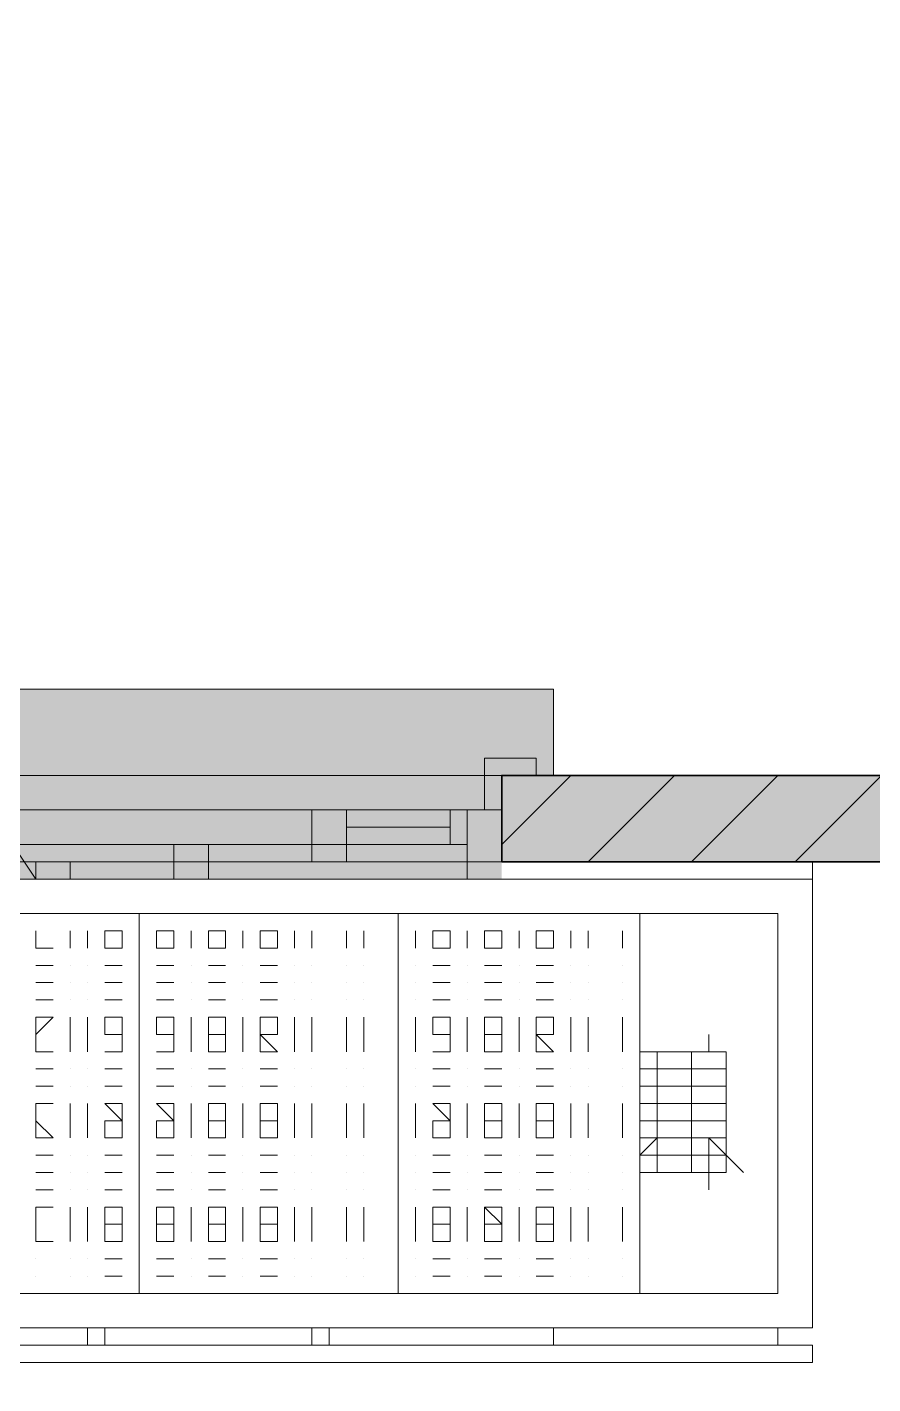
# Model space of a CAD drawing. Header units: millimetres. Extents: x 10281558 to 12820273, y 3651177 to 5996333.
# Drawn here: x 11196805 to 11347611, y 5398517 to 5640401 of the extents above; entities that cross this region are included whole.
import ezdxf

# ---------------------------------------------------------------- set-up
doc = ezdxf.new("R2010")
doc.units = ezdxf.units.MM
doc.layers.add('PDF_Geometry', color=7, linetype='Continuous', true_color=0x029e21)
doc.layers.add('PDF_Solid Fills', color=7, linetype='Continuous', true_color=0xffffff)

msp = doc.modelspace()

# ---------------------------------------------------------------- linework, layer by layer
at = {"layer": 'PDF_Geometry', "color": 123, "lineweight": 18, "true_color": 0x70cdbd}
msp.add_lwpolyline([(11364538, 5762431), (11989304, 5762431), (11989304, 5506984), (12303225, 5506984), (12303225, 4912995), (11989304, 4912995), (11989304, 4448268), (11792333, 4448268), (11792333, 4232831), (11383004, 4232831), (11383004, 4448268), (10869034, 4448268), (10869034, 5137665), (10733616, 5137665), (10733616, 5506984), (11364538, 5506984)], close=True, dxfattribs=at)
at = {"layer": 'PDF_Geometry', "color": 123, "lineweight": 20, "true_color": 0x70cdbd}
for points in [[(11364538, 5550072), (11364538, 5506984), (11333761, 5506984)], [(11232198, 5506984), (11201421, 5506984)], [(11299907, 5506984), (11269130, 5506984)]]:
    msp.add_lwpolyline(points, dxfattribs=at)
at = {"layer": 'PDF_Geometry', "color": 7, "lineweight": 35}
msp.add_lwpolyline([(11287596, 5506984), (11281441, 5506984), (11290674, 5506984), (11281441, 5506984), (11281441, 5500829), (11281441, 5506984), (11281441, 5500829), (11281441, 5491596), (11281441, 5500829), (11281441, 5491596), (11379926, 5491596), (11379926, 5506984), (11379926, 5528528), (11370693, 5528528), (11379926, 5528528), (11370693, 5528528), (11364538, 5528528), (11370693, 5528528), (11364538, 5528528), (11364538, 5506984), (11281441, 5506984), (11281441, 5500829), (11281441, 5506984)], dxfattribs=at)
at = {"layer": 'PDF_Geometry', "color": 30, "lineweight": 18, "true_color": 0xff6600}
for points in [[(11290674, 5506984), (11290674, 5522373), (11106014, 5522373), (11106014, 5506984)], [(11210654, 5506984), (11189111, 5506984)], [(11250664, 5506984), (11232198, 5506984)], [(11281441, 5506984), (11278363, 5506984), (11278363, 5500829), (11281441, 5500829), (11281441, 5506984), (11269130, 5506984)], [(11229120, 5500829), (11198344, 5500829), (11170645, 5500829)], [(11253742, 5500829), (11222965, 5500829)], [(11275285, 5500829), (11247586, 5500829)], [(11281441, 5491596), (11115247, 5491596)], [(11170645, 5488518), (11198344, 5488518), (11229120, 5488518)], [(11222965, 5488518), (11253742, 5488518)], [(11247586, 5488518), (11275285, 5488518)]]:
    msp.add_lwpolyline(points, dxfattribs=at)
msp.add_lwpolyline([(11278363, 5506984), (11287596, 5506984), (11287596, 5510062), (11278363, 5510062)], close=True, dxfattribs=at)
at = {"layer": 'PDF_Geometry', "color": 132, "lineweight": 18, "true_color": 0x00bfbf}
for points in [[(11216810, 5506984), (11198344, 5506984)], [(11250664, 5506984), (11229120, 5506984)], [(11281441, 5506984), (11259897, 5506984)], [(11312217, 5506984), (11293751, 5506984)], [(11346072, 5506984), (11324528, 5506984)], [(11229120, 5491596), (11207577, 5491596)], [(11259897, 5491596), (11238353, 5491596)], [(11290674, 5491596), (11269130, 5491596)], [(11324528, 5491596), (11302984, 5491596)], [(11355305, 5491596), (11333761, 5491596)]]:
    msp.add_lwpolyline(points, dxfattribs=at)
at = {"layer": 'PDF_Geometry', "color": 11, "lineweight": 13, "true_color": 0xfd8279}
for points in [[(11281441, 5494674), (11293751, 5506984)], [(11296829, 5491596), (11312217, 5506984)], [(11315295, 5491596), (11330683, 5506984)], [(11333761, 5491596), (11349149, 5506984)]]:
    msp.add_lwpolyline(points, dxfattribs=at)
at = {"layer": 'PDF_Geometry', "color": 30, "lineweight": 20, "true_color": 0xff6600}
for points in [[(11247586, 5494674), (11253742, 5494674), (11253742, 5500829), (11247586, 5500829)], [(11275285, 5500829), (11272208, 5500829), (11272208, 5494674), (11275285, 5494674)], [(11222965, 5491596), (11229120, 5491596), (11229120, 5494674), (11222965, 5494674)], [(11198344, 5491596), (11195266, 5491596), (11195266, 5488518), (11198344, 5488518)], [(11198344, 5488518), (11204499, 5488518), (11204499, 5491596), (11198344, 5491596)]]:
    msp.add_lwpolyline(points, close=True, dxfattribs=at)
for points in [[(11272208, 5500829), (11253742, 5500829)], [(11281441, 5500829), (11275285, 5500829), (11275285, 5488518), (11281441, 5488518)], [(11272208, 5497751), (11253742, 5497751)], [(11229120, 5494674), (11247586, 5494674), (11229120, 5494674)], [(11253742, 5494674), (11253742, 5491596), (11247586, 5491596), (11247586, 5494674), (11253742, 5494674), (11272208, 5494674)], [(11204499, 5491596), (11222965, 5491596), (11204499, 5491596)], [(11229120, 5491596), (11229120, 5488518), (11222965, 5488518), (11222965, 5491596), (11229120, 5491596), (11247586, 5491596)], [(11204499, 5488518), (11222965, 5488518)]]:
    msp.add_lwpolyline(points, dxfattribs=at)
at = {"layer": 'PDF_Geometry', "color": 23, "lineweight": 20, "true_color": 0xbf8080}
msp.add_lwpolyline([(11198344, 5488518), (11192188, 5497751)], dxfattribs=at)
at = {"layer": 'PDF_Geometry', "color": 7, "lineweight": 0, "true_color": 0xffffff}
for points in [[(11198344, 5494674), (11170645, 5494674), (11198344, 5494674)], [(11229120, 5494674), (11198344, 5494674), (11229120, 5494674)], [(11253742, 5494674), (11222965, 5494674), (11253742, 5494674)], [(11275285, 5494674), (11247586, 5494674), (11275285, 5494674)]]:
    msp.add_lwpolyline(points, dxfattribs=at)
at = {"layer": 'PDF_Geometry', "lineweight": 20}
for points in [[(11121402, 5491596), (11336839, 5491596), (11336839, 5488518), (11121402, 5488518)], [(11336839, 5408499), (11121402, 5408499), (11121402, 5488518), (11336839, 5488518)], [(11330683, 5482363), (11127558, 5482363), (11127558, 5414654), (11330683, 5414654)], [(11173723, 5482363), (11216810, 5482363), (11216810, 5414654), (11173723, 5414654)], [(11216810, 5482363), (11262975, 5482363), (11262975, 5414654), (11216810, 5414654)], [(11262975, 5482363), (11306062, 5482363), (11306062, 5414654), (11262975, 5414654)], [(11330683, 5414654), (11306062, 5414654), (11306062, 5482363), (11330683, 5482363)], [(11201421, 5476208), (11198344, 5476208), (11198344, 5479285), (11198344, 5476208)], [(11213732, 5479285), (11210654, 5479285), (11210654, 5476208), (11213732, 5476208)], [(11222965, 5476208), (11222965, 5479285), (11219887, 5479285), (11219887, 5476208)], [(11232198, 5476208), (11232198, 5479285), (11229120, 5479285), (11229120, 5476208)], [(11238353, 5476208), (11241431, 5476208), (11241431, 5479285), (11238353, 5479285)], [(11272208, 5476208), (11272208, 5479285), (11269130, 5479285), (11269130, 5476208)], [(11278363, 5479285), (11278363, 5476208), (11281441, 5476208), (11281441, 5479285)], [(11290674, 5476208), (11290674, 5479285), (11287596, 5479285), (11287596, 5476208)], [(11201421, 5463897), (11198344, 5463897), (11198344, 5460819)], [(11213732, 5463897), (11210654, 5463897), (11210654, 5460819), (11213732, 5460819)], [(11222965, 5463897), (11219887, 5463897), (11219887, 5460819), (11222965, 5460819)], [(11232198, 5463897), (11229120, 5463897), (11229120, 5460819), (11232198, 5460819)], [(11238353, 5460819), (11241431, 5460819), (11241431, 5463897), (11238353, 5463897)], [(11272208, 5460819), (11272208, 5463897), (11269130, 5463897), (11269130, 5460819)], [(11278363, 5460819), (11281441, 5460819), (11281441, 5463897), (11278363, 5463897)], [(11290674, 5463897), (11287596, 5463897), (11287596, 5460819), (11290674, 5460819)], [(11201421, 5457742), (11198344, 5457742), (11198344, 5460819), (11198344, 5457742)], [(11213732, 5457742), (11213732, 5460819), (11213732, 5457742), (11210654, 5457742)], [(11222965, 5457742), (11222965, 5460819), (11222965, 5457742), (11219887, 5457742)], [(11232198, 5457742), (11232198, 5460819), (11229120, 5460819), (11229120, 5457742)], [(11238353, 5457742), (11241431, 5457742), (11238353, 5460819)], [(11272208, 5457742), (11272208, 5460819), (11272208, 5457742), (11269130, 5457742)], [(11278363, 5457742), (11281441, 5457742), (11281441, 5460819), (11278363, 5460819)], [(11290674, 5457742), (11287596, 5460819), (11287596, 5457742)], [(11306062, 5457742), (11309140, 5457742), (11315295, 5457742), (11321450, 5457742), (11315295, 5457742), (11309140, 5457742), (11315295, 5457742), (11309140, 5457742)], [(11321450, 5454664), (11315295, 5454664), (11309140, 5454664), (11306062, 5454664), (11309140, 5454664), (11315295, 5454664), (11309140, 5454664), (11306062, 5454664), (11309140, 5454664), (11315295, 5454664)], [(11321450, 5454664), (11315295, 5454664), (11321450, 5454664), (11315295, 5454664), (11309140, 5454664), (11306062, 5454664), (11309140, 5454664), (11315295, 5454664), (11321450, 5454664), (11315295, 5454664)], [(11309140, 5454664), (11315295, 5454664), (11321450, 5454664), (11315295, 5454664)], [(11201421, 5448509), (11198344, 5448509), (11198344, 5445431), (11198344, 5448509)], [(11213732, 5448509), (11210654, 5448509), (11213732, 5445431)], [(11222965, 5448509), (11219887, 5448509), (11222965, 5445431)], [(11232198, 5448509), (11229120, 5448509), (11229120, 5445431), (11232198, 5445431)], [(11238353, 5445431), (11241431, 5445431), (11241431, 5448509), (11238353, 5448509)], [(11272208, 5445431), (11272208, 5448509), (11269130, 5448509)], [(11278363, 5448509), (11278363, 5445431), (11281441, 5445431), (11281441, 5448509)], [(11290674, 5448509), (11287596, 5448509), (11287596, 5445431), (11290674, 5445431)], [(11201421, 5442353), (11198344, 5445431), (11198344, 5442353)], [(11210654, 5445431), (11210654, 5442353), (11213732, 5442353), (11213732, 5445431)], [(11222965, 5442353), (11222965, 5445431), (11219887, 5445431), (11219887, 5442353)], [(11232198, 5442353), (11232198, 5445431), (11229120, 5445431), (11229120, 5442353)], [(11238353, 5442353), (11241431, 5442353), (11241431, 5445431), (11238353, 5445431)], [(11272208, 5442353), (11272208, 5445431), (11269130, 5445431), (11269130, 5442353)], [(11278363, 5442353), (11281441, 5442353), (11281441, 5445431), (11278363, 5445431)], [(11290674, 5442353), (11290674, 5445431), (11287596, 5445431), (11287596, 5442353)], [(11309140, 5442353), (11315295, 5442353), (11309140, 5442353), (11306062, 5442353), (11306062, 5439276)], [(11306062, 5439276), (11309140, 5439276), (11315295, 5439276), (11321450, 5439276), (11315295, 5439276), (11321450, 5439276), (11315295, 5439276), (11321450, 5439276), (11321450, 5442353), (11315295, 5442353), (11315295, 5439276), (11309140, 5439276)], [(11321450, 5436198), (11315295, 5436198), (11309140, 5436198), (11309140, 5439276), (11315295, 5439276), (11315295, 5436198), (11309140, 5436198), (11306062, 5436198), (11306062, 5439276), (11309140, 5439276), (11306062, 5439276), (11309140, 5439276), (11315295, 5439276), (11321450, 5439276), (11315295, 5439276), (11309140, 5439276), (11315295, 5439276), (11321450, 5439276), (11321450, 5442353), (11315295, 5442353), (11309140, 5442353), (11309140, 5439276), (11306062, 5439276), (11309140, 5439276), (11315295, 5439276), (11309140, 5439276), (11306062, 5439276), (11309140, 5439276), (11315295, 5439276), (11321450, 5439276), (11315295, 5439276), (11321450, 5439276), (11315295, 5439276), (11309140, 5439276), (11315295, 5439276), (11321450, 5439276), (11315295, 5439276), (11309140, 5439276), (11306062, 5439276), (11309140, 5439276), (11315295, 5439276), (11309140, 5439276), (11315295, 5439276), (11321450, 5439276)], [(11306062, 5439276), (11309140, 5439276), (11315295, 5439276), (11321450, 5439276), (11315295, 5439276), (11309140, 5439276)], [(11309140, 5439276), (11306062, 5439276), (11309140, 5439276), (11315295, 5439276), (11321450, 5439276), (11315295, 5439276), (11321450, 5439276), (11315295, 5439276)], [(11306062, 5439276), (11309140, 5439276), (11315295, 5439276), (11309140, 5439276), (11306062, 5439276), (11309140, 5439276)], [(11198344, 5426965), (11198344, 5430043), (11201421, 5430043), (11198344, 5430043)], [(11213732, 5426965), (11213732, 5430043), (11210654, 5430043), (11210654, 5426965)], [(11222965, 5430043), (11219887, 5430043), (11219887, 5426965), (11222965, 5426965)], [(11229120, 5430043), (11229120, 5426965), (11232198, 5426965), (11232198, 5430043)], [(11238353, 5426965), (11241431, 5426965), (11241431, 5430043), (11238353, 5430043)], [(11272208, 5426965), (11272208, 5430043), (11269130, 5430043), (11269130, 5426965)], [(11281441, 5430043), (11278363, 5430043), (11278363, 5426965), (11281441, 5426965)], [(11287596, 5426965), (11290674, 5426965), (11290674, 5430043), (11287596, 5430043)], [(11198344, 5423887), (11201421, 5423887), (11198344, 5423887), (11198344, 5426965)], [(11210654, 5423887), (11213732, 5423887), (11213732, 5426965), (11210654, 5426965)], [(11222965, 5423887), (11222965, 5426965), (11219887, 5426965), (11219887, 5423887)], [(11232198, 5423887), (11232198, 5426965), (11229120, 5426965), (11229120, 5423887)], [(11238353, 5423887), (11241431, 5423887), (11241431, 5426965), (11238353, 5426965)], [(11272208, 5423887), (11272208, 5426965), (11269130, 5426965), (11269130, 5423887)], [(11281441, 5426965), (11278363, 5426965), (11278363, 5423887), (11281441, 5423887)], [(11287596, 5423887), (11290674, 5423887), (11290674, 5426965), (11287596, 5426965)], [(11207577, 5408499), (11207577, 5405422), (11207577, 5408499), (11207577, 5405422), (11207577, 5408499), (11207577, 5405422), (11207577, 5408499), (11207577, 5405422), (11207577, 5408499), (11207577, 5405422)], [(11250664, 5405422), (11250664, 5408499), (11250664, 5405422), (11250664, 5408499), (11250664, 5405422), (11250664, 5408499), (11250664, 5405422), (11250664, 5408499)], [(11121402, 5402344), (11336839, 5402344), (11336839, 5405422), (11121402, 5405422)]]:
    msp.add_lwpolyline(points, close=True, dxfattribs=at)
for points in [[(11207577, 5488518), (11207577, 5488518)], [(11207577, 5488518), (11207577, 5488518)], [(11210654, 5488518), (11210654, 5488518)], [(11247586, 5488518), (11247586, 5488518)], [(11247586, 5488518), (11247586, 5488518)], [(11250664, 5488518), (11250664, 5488518)], [(11250664, 5488518), (11250664, 5488518)], [(11250664, 5488518), (11250664, 5488518)], [(11290674, 5488518), (11290674, 5488518)], [(11330683, 5488518), (11330683, 5488518)], [(11204499, 5476208), (11204499, 5479285), (11204499, 5476208)], [(11207577, 5476208), (11207577, 5479285), (11207577, 5476208)], [(11216810, 5479285), (11216810, 5479285)], [(11226043, 5476208), (11226043, 5479285), (11226043, 5476208)], [(11235276, 5479285), (11235276, 5476208), (11235276, 5479285)], [(11244509, 5476208), (11244509, 5479285), (11244509, 5476208)], [(11247586, 5476208), (11247586, 5479285), (11247586, 5476208)], [(11253742, 5476208), (11253742, 5479285), (11253742, 5476208)], [(11256819, 5479285), (11256819, 5476208), (11256819, 5479285)], [(11262975, 5479285), (11262975, 5479285)], [(11266052, 5476208), (11266052, 5479285), (11266052, 5476208)], [(11275285, 5476208), (11275285, 5479285), (11275285, 5476208)], [(11284518, 5476208), (11284518, 5479285), (11284518, 5476208)], [(11293751, 5476208), (11293751, 5479285), (11293751, 5476208)], [(11296829, 5476208), (11296829, 5479285), (11296829, 5476208)], [(11302984, 5479285), (11302984, 5476208), (11302984, 5479285)], [(11306062, 5479285), (11306062, 5479285)], [(11306062, 5476208), (11306062, 5476208)], [(11198344, 5473130), (11201421, 5473130), (11198344, 5473130)], [(11204499, 5473130), (11204499, 5473130)], [(11207577, 5473130), (11207577, 5473130)], [(11213732, 5473130), (11210654, 5473130), (11213732, 5473130)], [(11222965, 5473130), (11219887, 5473130), (11222965, 5473130)], [(11226043, 5473130), (11226043, 5473130)], [(11226043, 5473130), (11226043, 5473130)], [(11232198, 5473130), (11229120, 5473130), (11232198, 5473130)], [(11229120, 5473130), (11232198, 5473130)], [(11235276, 5473130), (11235276, 5473130)], [(11235276, 5473130), (11235276, 5473130)], [(11238353, 5473130), (11241431, 5473130), (11238353, 5473130)], [(11244509, 5473130), (11244509, 5473130)], [(11247586, 5473130), (11247586, 5473130)], [(11253742, 5473130), (11253742, 5473130)], [(11256819, 5473130), (11256819, 5473130)], [(11266052, 5473130), (11266052, 5473130)], [(11272208, 5473130), (11269130, 5473130), (11272208, 5473130)], [(11275285, 5473130), (11275285, 5473130)], [(11278363, 5473130), (11281441, 5473130), (11278363, 5473130)], [(11284518, 5473130), (11284518, 5473130)], [(11287596, 5473130), (11290674, 5473130), (11287596, 5473130)], [(11293751, 5473130), (11293751, 5473130)], [(11296829, 5473130), (11296829, 5473130)], [(11302984, 5473130), (11302984, 5473130)], [(11201421, 5470052), (11198344, 5470052), (11201421, 5470052)], [(11204499, 5470052), (11204499, 5470052)], [(11207577, 5470052), (11207577, 5470052)], [(11213732, 5470052), (11210654, 5470052), (11213732, 5470052)], [(11216810, 5470052), (11216810, 5470052)], [(11222965, 5470052), (11219887, 5470052), (11222965, 5470052)], [(11226043, 5470052), (11226043, 5470052)], [(11232198, 5470052), (11229120, 5470052), (11232198, 5470052)], [(11235276, 5470052), (11235276, 5470052)], [(11238353, 5470052), (11241431, 5470052), (11238353, 5470052)], [(11244509, 5470052), (11244509, 5470052)], [(11244509, 5470052), (11244509, 5470052)], [(11247586, 5470052), (11247586, 5470052)], [(11253742, 5470052), (11253742, 5470052)], [(11256819, 5470052), (11256819, 5470052)], [(11266052, 5470052), (11266052, 5470052)], [(11272208, 5470052), (11269130, 5470052), (11272208, 5470052)], [(11275285, 5470052), (11275285, 5470052)], [(11281441, 5470052), (11278363, 5470052), (11281441, 5470052)], [(11284518, 5470052), (11284518, 5470052)], [(11290674, 5470052), (11287596, 5470052), (11290674, 5470052)], [(11290674, 5470052), (11287596, 5470052)], [(11293751, 5470052), (11293751, 5470052)], [(11296829, 5470052), (11296829, 5470052)], [(11302984, 5470052), (11302984, 5470052)], [(11201421, 5466975), (11198344, 5466975), (11201421, 5466975)], [(11204499, 5466975), (11204499, 5466975)], [(11207577, 5466975), (11207577, 5466975)], [(11213732, 5466975), (11210654, 5466975), (11213732, 5466975)], [(11222965, 5466975), (11219887, 5466975), (11222965, 5466975)], [(11226043, 5466975), (11226043, 5466975)], [(11232198, 5466975), (11229120, 5466975), (11232198, 5466975)], [(11235276, 5466975), (11235276, 5466975)], [(11238353, 5466975), (11241431, 5466975), (11238353, 5466975)], [(11244509, 5466975), (11244509, 5466975)], [(11247586, 5466975), (11247586, 5466975)], [(11247586, 5466975), (11247586, 5466975)], [(11253742, 5466975), (11253742, 5466975)], [(11256819, 5466975), (11256819, 5466975)], [(11266052, 5466975), (11266052, 5466975)], [(11272208, 5466975), (11269130, 5466975), (11272208, 5466975)], [(11275285, 5466975), (11275285, 5466975)], [(11281441, 5466975), (11278363, 5466975), (11281441, 5466975)], [(11281441, 5466975), (11278363, 5466975)], [(11284518, 5466975), (11284518, 5466975)], [(11290674, 5466975), (11287596, 5466975), (11290674, 5466975)], [(11293751, 5466975), (11293751, 5466975)], [(11296829, 5466975), (11296829, 5466975)], [(11302984, 5466975), (11302984, 5466975)], [(11204499, 5463897), (11204499, 5460819), (11204499, 5463897)], [(11207577, 5463897), (11207577, 5460819), (11207577, 5463897)], [(11207577, 5463897), (11207577, 5463897)], [(11226043, 5460819), (11226043, 5463897), (11226043, 5460819)], [(11235276, 5460819), (11235276, 5463897), (11235276, 5460819)], [(11244509, 5463897), (11244509, 5460819), (11244509, 5463897)], [(11247586, 5463897), (11247586, 5460819), (11247586, 5463897)], [(11253742, 5463897), (11253742, 5460819), (11253742, 5463897)], [(11256819, 5463897), (11256819, 5460819), (11256819, 5463897)], [(11266052, 5463897), (11266052, 5460819), (11266052, 5463897)], [(11272208, 5463897), (11269130, 5463897)], [(11275285, 5463897), (11275285, 5460819), (11275285, 5463897)], [(11284518, 5460819), (11284518, 5463897), (11284518, 5460819)], [(11293751, 5463897), (11293751, 5460819), (11293751, 5463897)], [(11296829, 5463897), (11296829, 5460819), (11296829, 5463897)], [(11302984, 5463897), (11302984, 5460819), (11302984, 5463897)], [(11204499, 5457742), (11204499, 5460819), (11204499, 5457742)], [(11207577, 5457742), (11207577, 5460819), (11207577, 5457742)], [(11226043, 5457742), (11226043, 5460819), (11226043, 5457742)], [(11235276, 5457742), (11235276, 5460819), (11235276, 5457742)], [(11244509, 5457742), (11244509, 5460819), (11244509, 5457742)], [(11247586, 5457742), (11247586, 5460819), (11247586, 5457742)], [(11253742, 5457742), (11253742, 5460819), (11253742, 5457742)], [(11253742, 5460819), (11253742, 5457742)], [(11256819, 5457742), (11256819, 5460819), (11256819, 5457742)], [(11262975, 5460819), (11262975, 5460819)], [(11266052, 5457742), (11266052, 5460819), (11266052, 5457742)], [(11275285, 5457742), (11275285, 5460819), (11275285, 5457742)], [(11284518, 5457742), (11284518, 5460819), (11284518, 5457742)], [(11293751, 5457742), (11293751, 5460819), (11293751, 5457742)], [(11296829, 5457742), (11296829, 5460819), (11296829, 5457742)], [(11302984, 5457742), (11302984, 5460819), (11302984, 5457742)], [(11318373, 5457742), (11318373, 5460819), (11318373, 5457742)], [(11198344, 5457742), (11198344, 5457742)], [(11309140, 5454664), (11306062, 5454664), (11309140, 5454664), (11315295, 5454664), (11309140, 5454664), (11315295, 5454664), (11321450, 5454664), (11315295, 5454664), (11309140, 5454664), (11306062, 5454664), (11309140, 5454664), (11315295, 5454664), (11321450, 5454664), (11315295, 5454664), (11309140, 5454664), (11315295, 5454664), (11321450, 5454664), (11321450, 5457742), (11315295, 5457742), (11309140, 5457742), (11306062, 5457742), (11309140, 5457742), (11315295, 5457742), (11321450, 5457742), (11315295, 5457742), (11309140, 5457742), (11315295, 5457742), (11321450, 5457742), (11315295, 5457742), (11315295, 5454664), (11309140, 5454664), (11306062, 5454664), (11309140, 5454664), (11309140, 5457742), (11315295, 5457742), (11321450, 5457742), (11315295, 5457742), (11309140, 5457742), (11315295, 5457742), (11321450, 5457742), (11315295, 5457742), (11309140, 5457742), (11306062, 5457742), (11309140, 5457742), (11306062, 5457742), (11306062, 5454664), (11309140, 5454664), (11306062, 5454664), (11309140, 5454664), (11315295, 5454664), (11321450, 5454664), (11321450, 5451586), (11315295, 5451586), (11321450, 5451586), (11321450, 5454664), (11315295, 5454664), (11321450, 5454664), (11315295, 5454664), (11309140, 5454664), (11306062, 5454664), (11309140, 5454664), (11315295, 5454664), (11309140, 5454664), (11306062, 5454664), (11309140, 5454664), (11315295, 5454664), (11315295, 5451586), (11309140, 5451586), (11309140, 5454664), (11306062, 5454664), (11306062, 5451586), (11309140, 5451586), (11315295, 5451586), (11315295, 5448509), (11321450, 5448509), (11321450, 5451586), (11315295, 5451586), (11309140, 5451586), (11306062, 5451586), (11309140, 5451586), (11309140, 5448509), (11315295, 5448509), (11321450, 5448509), (11321450, 5451586), (11315295, 5451586), (11309140, 5451586), (11306062, 5451586), (11306062, 5448509), (11309140, 5448509), (11315295, 5448509), (11321450, 5448509), (11321450, 5445431), (11321450, 5448509)], [(11306062, 5457742), (11309140, 5457742), (11306062, 5457742)], [(11306062, 5457742), (11309140, 5457742), (11306062, 5457742)], [(11306062, 5457742), (11309140, 5457742), (11306062, 5457742)], [(11315295, 5457742), (11309140, 5457742), (11315295, 5457742)], [(11321450, 5457742), (11315295, 5457742), (11321450, 5457742)], [(11315295, 5457742), (11321450, 5457742), (11321450, 5454664)], [(11321450, 5457742), (11321450, 5457742)], [(11321450, 5457742), (11321450, 5457742)], [(11321450, 5457742), (11321450, 5457742)], [(11321450, 5457742), (11321450, 5457742)], [(11321450, 5457742), (11321450, 5457742)], [(11201421, 5454664), (11198344, 5454664), (11201421, 5454664)], [(11204499, 5454664), (11204499, 5454664)], [(11204499, 5454664), (11204499, 5454664)], [(11207577, 5454664), (11207577, 5454664)], [(11207577, 5454664), (11207577, 5454664)], [(11213732, 5454664), (11210654, 5454664), (11213732, 5454664)], [(11222965, 5454664), (11219887, 5454664), (11222965, 5454664)], [(11226043, 5454664), (11226043, 5454664)], [(11232198, 5454664), (11229120, 5454664), (11232198, 5454664)], [(11235276, 5454664), (11235276, 5454664)], [(11238353, 5454664), (11241431, 5454664), (11238353, 5454664)], [(11244509, 5454664), (11244509, 5454664)], [(11247586, 5454664), (11247586, 5454664)], [(11247586, 5454664), (11247586, 5454664)], [(11253742, 5454664), (11253742, 5454664)], [(11256819, 5454664), (11256819, 5454664)], [(11266052, 5454664), (11266052, 5454664)], [(11272208, 5454664), (11269130, 5454664), (11272208, 5454664)], [(11275285, 5454664), (11275285, 5454664)], [(11278363, 5454664), (11281441, 5454664), (11278363, 5454664)], [(11284518, 5454664), (11284518, 5454664)], [(11290674, 5454664), (11287596, 5454664), (11290674, 5454664)], [(11293751, 5454664), (11293751, 5454664)], [(11296829, 5454664), (11296829, 5454664)], [(11302984, 5454664), (11302984, 5454664)], [(11306062, 5454664), (11309140, 5454664), (11306062, 5454664)], [(11306062, 5454664), (11306062, 5454664)], [(11306062, 5454664), (11306062, 5454664)], [(11306062, 5454664), (11309140, 5454664), (11306062, 5454664)], [(11306062, 5454664), (11306062, 5454664)], [(11306062, 5454664), (11306062, 5454664)], [(11306062, 5454664), (11306062, 5454664)], [(11309140, 5454664), (11315295, 5454664), (11309140, 5454664)], [(11309140, 5454664), (11315295, 5454664), (11309140, 5454664)], [(11321450, 5454664), (11315295, 5454664), (11321450, 5454664)], [(11315295, 5454664), (11321450, 5454664), (11315295, 5454664)], [(11315295, 5454664), (11321450, 5454664), (11315295, 5454664)], [(11321450, 5454664), (11321450, 5454664)], [(11321450, 5454664), (11321450, 5454664)], [(11321450, 5454664), (11321450, 5454664)], [(11201421, 5451586), (11198344, 5451586), (11201421, 5451586)], [(11204499, 5451586), (11204499, 5451586)], [(11207577, 5451586), (11207577, 5451586)], [(11213732, 5451586), (11210654, 5451586), (11213732, 5451586)], [(11216810, 5451586), (11216810, 5451586)], [(11222965, 5451586), (11219887, 5451586), (11222965, 5451586)], [(11226043, 5451586), (11226043, 5451586)], [(11232198, 5451586), (11229120, 5451586), (11232198, 5451586)], [(11235276, 5451586), (11235276, 5451586)], [(11238353, 5451586), (11241431, 5451586), (11238353, 5451586)], [(11238353, 5451586), (11241431, 5451586)], [(11244509, 5451586), (11244509, 5451586)], [(11247586, 5451586), (11247586, 5451586)], [(11253742, 5451586), (11253742, 5451586)], [(11256819, 5451586), (11256819, 5451586)], [(11266052, 5451586), (11266052, 5451586)], [(11272208, 5451586), (11269130, 5451586), (11272208, 5451586)], [(11275285, 5451586), (11275285, 5451586)], [(11281441, 5451586), (11278363, 5451586), (11281441, 5451586)], [(11284518, 5451586), (11284518, 5451586)], [(11290674, 5451586), (11287596, 5451586), (11290674, 5451586)], [(11293751, 5451586), (11293751, 5451586)], [(11296829, 5451586), (11296829, 5451586)], [(11302984, 5451586), (11302984, 5451586)], [(11306062, 5451586), (11306062, 5451586)], [(11321450, 5451586), (11321450, 5451586)], [(11204499, 5448509), (11204499, 5445431), (11204499, 5448509)], [(11207577, 5448509), (11207577, 5445431), (11207577, 5448509)], [(11226043, 5445431), (11226043, 5448509), (11226043, 5445431)], [(11229120, 5448509), (11232198, 5448509)], [(11235276, 5448509), (11235276, 5445431), (11235276, 5448509)], [(11244509, 5448509), (11244509, 5445431), (11244509, 5448509)], [(11247586, 5448509), (11247586, 5445431), (11247586, 5448509)], [(11253742, 5448509), (11253742, 5445431), (11253742, 5448509)], [(11256819, 5448509), (11256819, 5445431), (11256819, 5448509)], [(11266052, 5448509), (11266052, 5445431), (11266052, 5448509)], [(11275285, 5448509), (11275285, 5445431), (11275285, 5448509)], [(11284518, 5445431), (11284518, 5448509), (11284518, 5445431)], [(11293751, 5448509), (11293751, 5445431), (11293751, 5448509)], [(11296829, 5448509), (11296829, 5445431), (11296829, 5448509)], [(11302984, 5448509), (11302984, 5445431), (11302984, 5448509)], [(11306062, 5439276), (11309140, 5439276), (11315295, 5439276), (11321450, 5439276), (11321450, 5442353), (11315295, 5442353), (11309140, 5442353), (11315295, 5442353), (11315295, 5445431), (11309140, 5445431), (11309140, 5442353), (11306062, 5442353), (11309140, 5442353), (11306062, 5442353), (11306062, 5445431), (11309140, 5445431), (11315295, 5445431), (11321450, 5445431), (11321450, 5442353), (11321450, 5445431), (11315295, 5445431), (11321450, 5445431), (11315295, 5445431), (11309140, 5445431), (11306062, 5445431), (11306062, 5448509), (11309140, 5448509), (11309140, 5445431), (11306062, 5445431), (11309140, 5445431), (11315295, 5445431), (11315295, 5448509), (11309140, 5448509), (11306062, 5448509), (11309140, 5448509)], [(11306062, 5448509), (11306062, 5448509)], [(11321450, 5448509), (11321450, 5448509)], [(11204499, 5442353), (11204499, 5445431), (11204499, 5442353)], [(11207577, 5442353), (11207577, 5445431), (11207577, 5442353)], [(11226043, 5442353), (11226043, 5445431), (11226043, 5442353)], [(11235276, 5442353), (11235276, 5445431), (11235276, 5442353)], [(11244509, 5442353), (11244509, 5445431), (11244509, 5442353)], [(11247586, 5442353), (11247586, 5445431), (11247586, 5442353)], [(11253742, 5442353), (11253742, 5445431), (11253742, 5442353)], [(11256819, 5445431), (11256819, 5442353), (11256819, 5445431)], [(11266052, 5442353), (11266052, 5445431), (11266052, 5442353)], [(11275285, 5442353), (11275285, 5445431), (11275285, 5442353)], [(11284518, 5442353), (11284518, 5445431), (11284518, 5442353)], [(11293751, 5442353), (11293751, 5445431), (11293751, 5442353)], [(11296829, 5442353), (11296829, 5445431), (11296829, 5442353)], [(11302984, 5445431), (11302984, 5442353), (11302984, 5445431)], [(11216810, 5442353), (11216810, 5442353)], [(11241431, 5442353), (11238353, 5442353)], [(11306062, 5442353), (11306062, 5442353)], [(11321450, 5442353), (11315295, 5442353), (11321450, 5442353)], [(11321450, 5442353), (11321450, 5442353)], [(11201421, 5439276), (11198344, 5439276), (11201421, 5439276)], [(11204499, 5439276), (11204499, 5439276)], [(11204499, 5439276), (11204499, 5439276)], [(11207577, 5439276), (11207577, 5439276)], [(11207577, 5439276), (11207577, 5439276)], [(11213732, 5439276), (11210654, 5439276), (11213732, 5439276)], [(11219887, 5439276), (11222965, 5439276), (11219887, 5439276)], [(11226043, 5439276), (11226043, 5439276)], [(11232198, 5439276), (11229120, 5439276), (11232198, 5439276)], [(11235276, 5439276), (11235276, 5439276)], [(11238353, 5439276), (11241431, 5439276), (11238353, 5439276)], [(11244509, 5439276), (11244509, 5439276)], [(11247586, 5439276), (11247586, 5439276)], [(11247586, 5439276), (11247586, 5439276)], [(11253742, 5439276), (11253742, 5439276)], [(11256819, 5439276), (11256819, 5439276)], [(11266052, 5439276), (11266052, 5439276)], [(11272208, 5439276), (11269130, 5439276), (11272208, 5439276)], [(11275285, 5439276), (11275285, 5439276)], [(11281441, 5439276), (11278363, 5439276), (11281441, 5439276)], [(11284518, 5439276), (11284518, 5439276)], [(11290674, 5439276), (11287596, 5439276), (11290674, 5439276)], [(11293751, 5439276), (11293751, 5439276)], [(11296829, 5439276), (11296829, 5439276)], [(11302984, 5439276), (11302984, 5439276)], [(11306062, 5439276), (11309140, 5439276), (11306062, 5439276)], [(11309140, 5439276), (11306062, 5439276), (11309140, 5439276)], [(11315295, 5436198), (11321450, 5436198), (11315295, 5436198), (11321450, 5436198), (11315295, 5436198), (11321450, 5436198), (11321450, 5439276), (11315295, 5439276), (11309140, 5439276), (11315295, 5439276), (11321450, 5439276), (11315295, 5439276), (11309140, 5439276), (11306062, 5439276), (11309140, 5439276), (11315295, 5439276), (11309140, 5439276), (11315295, 5439276), (11321450, 5439276), (11315295, 5439276), (11321450, 5439276)], [(11306062, 5439276), (11306062, 5439276)], [(11306062, 5439276), (11306062, 5439276)], [(11321450, 5439276), (11321450, 5439276)], [(11321450, 5439276), (11321450, 5439276)], [(11321450, 5439276), (11321450, 5439276)], [(11201421, 5436198), (11198344, 5436198), (11201421, 5436198)], [(11198344, 5436198), (11198344, 5436198)], [(11204499, 5436198), (11204499, 5436198)], [(11207577, 5436198), (11207577, 5436198)], [(11213732, 5436198), (11210654, 5436198), (11213732, 5436198)], [(11219887, 5436198), (11222965, 5436198), (11219887, 5436198)], [(11226043, 5436198), (11226043, 5436198)], [(11232198, 5436198), (11229120, 5436198), (11232198, 5436198)], [(11235276, 5436198), (11235276, 5436198)], [(11238353, 5436198), (11241431, 5436198), (11238353, 5436198)], [(11244509, 5436198), (11244509, 5436198)], [(11247586, 5436198), (11247586, 5436198)], [(11253742, 5436198), (11253742, 5436198)], [(11253742, 5436198), (11253742, 5436198)], [(11256819, 5436198), (11256819, 5436198)], [(11256819, 5436198), (11256819, 5436198)], [(11262975, 5436198), (11262975, 5436198)], [(11266052, 5436198), (11266052, 5436198)], [(11272208, 5436198), (11269130, 5436198), (11272208, 5436198)], [(11275285, 5436198), (11275285, 5436198)], [(11281441, 5436198), (11278363, 5436198), (11281441, 5436198)], [(11284518, 5436198), (11284518, 5436198)], [(11290674, 5436198), (11287596, 5436198), (11290674, 5436198)], [(11293751, 5436198), (11293751, 5436198)], [(11296829, 5436198), (11296829, 5436198)], [(11302984, 5436198), (11302984, 5436198)], [(11306062, 5436198), (11306062, 5436198)], [(11321450, 5436198), (11315295, 5436198), (11309140, 5436198), (11306062, 5436198), (11309140, 5436198), (11315295, 5436198), (11309140, 5436198), (11306062, 5436198), (11309140, 5436198), (11306062, 5436198), (11309140, 5436198), (11315295, 5436198), (11309140, 5436198), (11306062, 5436198), (11309140, 5436198), (11315295, 5436198), (11309140, 5436198)], [(11321450, 5436198), (11315295, 5436198), (11321450, 5436198)], [(11318373, 5436198), (11318373, 5436198)], [(11321450, 5436198), (11321450, 5436198)], [(11201421, 5433120), (11198344, 5433120), (11201421, 5433120)], [(11204499, 5433120), (11204499, 5433120)], [(11207577, 5433120), (11207577, 5433120)], [(11210654, 5433120), (11213732, 5433120), (11210654, 5433120)], [(11222965, 5433120), (11219887, 5433120), (11222965, 5433120)], [(11226043, 5433120), (11226043, 5433120)], [(11232198, 5433120), (11229120, 5433120), (11232198, 5433120)], [(11235276, 5433120), (11235276, 5433120)], [(11238353, 5433120), (11241431, 5433120), (11238353, 5433120)], [(11244509, 5433120), (11244509, 5433120)], [(11247586, 5433120), (11247586, 5433120)], [(11253742, 5433120), (11253742, 5433120)], [(11256819, 5433120), (11256819, 5433120)], [(11266052, 5433120), (11266052, 5433120)], [(11272208, 5433120), (11269130, 5433120), (11272208, 5433120)], [(11275285, 5433120), (11275285, 5433120)], [(11278363, 5433120), (11281441, 5433120), (11278363, 5433120)], [(11284518, 5433120), (11284518, 5433120)], [(11290674, 5433120), (11287596, 5433120), (11290674, 5433120)], [(11293751, 5433120), (11293751, 5433120)], [(11296829, 5433120), (11296829, 5433120)], [(11302984, 5433120), (11302984, 5433120)], [(11204499, 5430043), (11204499, 5426965), (11204499, 5430043)], [(11207577, 5426965), (11207577, 5430043), (11207577, 5426965)], [(11226043, 5426965), (11226043, 5430043), (11226043, 5426965)], [(11235276, 5430043), (11235276, 5426965), (11235276, 5430043)], [(11244509, 5426965), (11244509, 5430043), (11244509, 5426965)], [(11247586, 5426965), (11247586, 5430043)], [(11247586, 5430043), (11247586, 5426965), (11247586, 5430043)], [(11253742, 5426965), (11253742, 5430043), (11253742, 5426965)], [(11256819, 5426965), (11256819, 5430043), (11256819, 5426965)], [(11266052, 5430043), (11266052, 5426965), (11266052, 5430043)], [(11275285, 5430043), (11275285, 5426965), (11275285, 5430043)], [(11278363, 5430043), (11281441, 5426965)], [(11284518, 5426965), (11284518, 5430043), (11284518, 5426965)], [(11293751, 5430043), (11293751, 5426965), (11293751, 5430043)], [(11296829, 5426965), (11296829, 5430043), (11296829, 5426965)], [(11302984, 5426965), (11302984, 5430043), (11302984, 5426965)], [(11204499, 5426965), (11204499, 5423887), (11204499, 5426965)], [(11207577, 5426965), (11207577, 5423887), (11207577, 5426965)], [(11226043, 5423887), (11226043, 5426965), (11226043, 5423887)], [(11235276, 5426965), (11235276, 5423887), (11235276, 5426965)], [(11244509, 5423887), (11244509, 5426965), (11244509, 5423887)], [(11247586, 5426965), (11247586, 5423887), (11247586, 5426965)], [(11253742, 5426965), (11253742, 5423887), (11253742, 5426965)], [(11256819, 5423887), (11256819, 5426965), (11256819, 5423887)], [(11266052, 5423887), (11266052, 5426965), (11266052, 5423887)], [(11275285, 5423887), (11275285, 5426965), (11275285, 5423887)], [(11284518, 5423887), (11284518, 5426965), (11284518, 5423887)], [(11293751, 5426965), (11293751, 5423887), (11293751, 5426965)], [(11296829, 5426965), (11296829, 5423887), (11296829, 5426965)], [(11302984, 5423887), (11302984, 5426965), (11302984, 5423887)], [(11216810, 5423887), (11216810, 5423887)], [(11287596, 5423887), (11290674, 5423887)], [(11198344, 5420810), (11198344, 5420810)], [(11204499, 5420810), (11204499, 5420810)], [(11207577, 5420810), (11207577, 5420810)], [(11213732, 5420810), (11210654, 5420810), (11213732, 5420810)], [(11219887, 5420810), (11222965, 5420810)], [(11222965, 5420810), (11219887, 5420810), (11222965, 5420810)], [(11226043, 5420810), (11226043, 5420810)], [(11232198, 5420810), (11229120, 5420810), (11232198, 5420810)], [(11235276, 5420810), (11235276, 5420810)], [(11235276, 5420810), (11235276, 5420810)], [(11238353, 5420810), (11241431, 5420810), (11238353, 5420810)], [(11244509, 5420810), (11244509, 5420810)], [(11247586, 5420810), (11247586, 5420810)], [(11253742, 5420810), (11253742, 5420810)], [(11256819, 5420810), (11256819, 5420810)], [(11266052, 5420810), (11266052, 5420810)], [(11272208, 5420810), (11269130, 5420810), (11272208, 5420810)], [(11275285, 5420810), (11275285, 5420810)], [(11278363, 5420810), (11281441, 5420810), (11278363, 5420810)], [(11284518, 5420810), (11284518, 5420810)], [(11287596, 5420810), (11290674, 5420810), (11287596, 5420810)], [(11293751, 5420810), (11293751, 5420810)], [(11296829, 5420810), (11296829, 5420810)], [(11296829, 5420810), (11296829, 5420810)], [(11302984, 5420810), (11302984, 5420810)], [(11198344, 5417732), (11198344, 5417732)], [(11204499, 5417732), (11204499, 5417732)], [(11207577, 5417732), (11207577, 5417732)], [(11210654, 5417732), (11213732, 5417732), (11210654, 5417732)], [(11222965, 5417732), (11219887, 5417732), (11222965, 5417732)], [(11226043, 5417732), (11226043, 5417732)], [(11232198, 5417732), (11229120, 5417732), (11232198, 5417732)], [(11235276, 5417732), (11235276, 5417732)], [(11238353, 5417732), (11241431, 5417732), (11238353, 5417732)], [(11244509, 5417732), (11244509, 5417732)], [(11247586, 5417732), (11247586, 5417732)], [(11253742, 5417732), (11253742, 5417732)], [(11256819, 5417732), (11256819, 5417732)], [(11266052, 5417732), (11266052, 5417732)], [(11272208, 5417732), (11269130, 5417732), (11272208, 5417732)], [(11275285, 5417732), (11275285, 5417732)], [(11281441, 5417732), (11278363, 5417732), (11281441, 5417732)], [(11284518, 5417732), (11284518, 5417732)], [(11290674, 5417732), (11287596, 5417732), (11290674, 5417732)], [(11293751, 5417732), (11293751, 5417732)], [(11296829, 5417732), (11296829, 5417732)], [(11302984, 5417732), (11302984, 5417732)], [(11306062, 5417732), (11306062, 5417732)], [(11216810, 5414654), (11216810, 5414654)], [(11262975, 5414654), (11262975, 5414654)], [(11306062, 5414654), (11306062, 5414654)], [(11210654, 5408499), (11210654, 5405422), (11210654, 5408499), (11210654, 5405422)], [(11247586, 5405422), (11247586, 5408499), (11247586, 5405422)], [(11247586, 5408499), (11247586, 5405422)], [(11250664, 5405422), (11250664, 5408499), (11250664, 5405422)], [(11290674, 5405422), (11290674, 5408499), (11290674, 5405422), (11290674, 5408499), (11290674, 5405422), (11290674, 5408499), (11290674, 5405422), (11290674, 5408499), (11290674, 5405422), (11290674, 5408499), (11290674, 5405422), (11290674, 5408499), (11290674, 5405422), (11290674, 5408499)], [(11330683, 5405422), (11330683, 5408499), (11330683, 5405422), (11330683, 5408499), (11330683, 5405422), (11330683, 5408499), (11330683, 5405422), (11330683, 5408499), (11330683, 5405422), (11330683, 5408499), (11330683, 5405422), (11330683, 5408499), (11330683, 5405422), (11330683, 5408499)]]:
    msp.add_lwpolyline(points, dxfattribs=at)
at = {"layer": 'PDF_Geometry', "color": 23, "lineweight": 13, "true_color": 0xbf8080}
msp.add_lwpolyline([(11318373, 5433120), (11318373, 5442353), (11324528, 5436198)], dxfattribs=at)
at = {"layer": 'PDF_Solid Fills', "transparency": 33554559}
for points in [[(11106014, 5522373), (11290674, 5522373), (11290674, 5522373)], [(11290674, 5522373), (11106014, 5522373), (11290674, 5506984)], [(11106014, 5522373), (11290674, 5506984), (11106014, 5506984)], [(11287596, 5510062), (11278363, 5510062), (11287596, 5506984)], [(11278363, 5510062), (11287596, 5506984), (11278363, 5506984)], [(11115247, 5506984), (11290674, 5506984), (11290674, 5506984)], [(11290674, 5506984), (11290674, 5506984), (11115247, 5506984)], [(11281441, 5500829), (11115247, 5500829), (11115247, 5506984)], [(11115247, 5506984), (11281441, 5506984), (11281441, 5500829)], [(11281441, 5506984), (11278363, 5506984), (11281441, 5500829)], [(11278363, 5506984), (11281441, 5500829), (11278363, 5500829)], [(11281441, 5506984), (11364538, 5506984), (11364538, 5506984)], [(11364538, 5506984), (11281441, 5506984), (11364538, 5500829)], [(11281441, 5506984), (11364538, 5500829), (11281441, 5500829)], [(11115247, 5500829), (11281441, 5500829), (11281441, 5500829)], [(11281441, 5491596), (11115247, 5491596), (11115247, 5500829)], [(11115247, 5500829), (11281441, 5500829), (11281441, 5491596)], [(11281441, 5500829), (11281441, 5500829), (11115247, 5500829)], [(11170645, 5500829), (11198344, 5500829), (11198344, 5500829)], [(11198344, 5500829), (11170645, 5500829), (11198344, 5494674)], [(11170645, 5500829), (11198344, 5494674), (11170645, 5494674)], [(11198344, 5500829), (11229120, 5500829), (11229120, 5500829)], [(11229120, 5500829), (11198344, 5500829), (11229120, 5494674)], [(11198344, 5500829), (11229120, 5494674), (11198344, 5494674)], [(11222965, 5500829), (11253742, 5500829), (11253742, 5500829)], [(11253742, 5500829), (11222965, 5500829), (11253742, 5494674)], [(11222965, 5500829), (11253742, 5494674), (11222965, 5494674)], [(11247586, 5500829), (11275285, 5500829), (11275285, 5500829)], [(11275285, 5500829), (11247586, 5500829), (11275285, 5494674)], [(11247586, 5500829), (11275285, 5494674), (11247586, 5494674)], [(11253742, 5500829), (11247586, 5500829), (11253742, 5494674)], [(11247586, 5500829), (11253742, 5494674), (11247586, 5494674)], [(11272208, 5500829), (11253742, 5500829), (11272208, 5494674)], [(11253742, 5500829), (11272208, 5494674), (11253742, 5494674)], [(11272208, 5500829), (11275285, 5500829), (11275285, 5500829)], [(11275285, 5494674), (11272208, 5494674), (11272208, 5500829)], [(11272208, 5500829), (11275285, 5500829), (11275285, 5494674)], [(11281441, 5500829), (11275285, 5500829), (11281441, 5488518)], [(11275285, 5500829), (11281441, 5488518), (11275285, 5488518)], [(11364538, 5491596), (11281441, 5491596), (11281441, 5500829)], [(11281441, 5500829), (11364538, 5500829), (11364538, 5491596)], [(11170645, 5494674), (11198344, 5494674), (11198344, 5494674)], [(11198344, 5488518), (11170645, 5488518), (11170645, 5494674)], [(11170645, 5494674), (11198344, 5494674), (11198344, 5488518)], [(11198344, 5494674), (11229120, 5494674), (11229120, 5494674)], [(11229120, 5488518), (11198344, 5488518), (11198344, 5494674)], [(11198344, 5494674), (11229120, 5494674), (11229120, 5488518)], [(11222965, 5494674), (11253742, 5494674), (11253742, 5494674)], [(11253742, 5488518), (11222965, 5488518), (11222965, 5494674)], [(11222965, 5494674), (11253742, 5494674), (11253742, 5488518)], [(11229120, 5494674), (11222965, 5494674), (11229120, 5491596)], [(11222965, 5494674), (11229120, 5491596), (11222965, 5491596)], [(11229120, 5494674), (11247586, 5494674), (11247586, 5494674)], [(11247586, 5491596), (11229120, 5491596), (11229120, 5494674)], [(11229120, 5494674), (11247586, 5494674), (11247586, 5491596)], [(11247586, 5494674), (11275285, 5494674), (11275285, 5494674)], [(11275285, 5488518), (11247586, 5488518), (11247586, 5494674)], [(11247586, 5494674), (11275285, 5494674), (11275285, 5488518)], [(11253742, 5494674), (11247586, 5494674), (11253742, 5491596)], [(11247586, 5494674), (11253742, 5491596), (11247586, 5491596)], [(11275285, 5494674), (11275285, 5494674), (11272208, 5494674)], [(11281441, 5491596), (11281441, 5491596), (11115247, 5491596)], [(11198344, 5491596), (11195266, 5491596), (11198344, 5488518)], [(11195266, 5491596), (11198344, 5488518), (11195266, 5488518)], [(11204499, 5491596), (11198344, 5491596), (11204499, 5488518)], [(11198344, 5491596), (11204499, 5488518), (11198344, 5488518)], [(11204499, 5491596), (11222965, 5491596), (11222965, 5491596)], [(11222965, 5488518), (11204499, 5488518), (11204499, 5491596)], [(11204499, 5491596), (11222965, 5491596), (11222965, 5488518)], [(11229120, 5491596), (11222965, 5491596), (11229120, 5488518)], [(11222965, 5491596), (11229120, 5488518), (11222965, 5488518)], [(11247586, 5491596), (11247586, 5491596), (11229120, 5491596)], [(11364538, 5491596), (11364538, 5491596), (11281441, 5491596)], [(11198344, 5488518), (11198344, 5488518), (11170645, 5488518)], [(11229120, 5488518), (11229120, 5488518), (11198344, 5488518)], [(11222965, 5488518), (11222965, 5488518), (11204499, 5488518)], [(11253742, 5488518), (11253742, 5488518), (11222965, 5488518)], [(11275285, 5488518), (11275285, 5488518), (11247586, 5488518)]]:
    msp.add_solid(points, dxfattribs=at)

doc.saveas('drawing.dxf')
